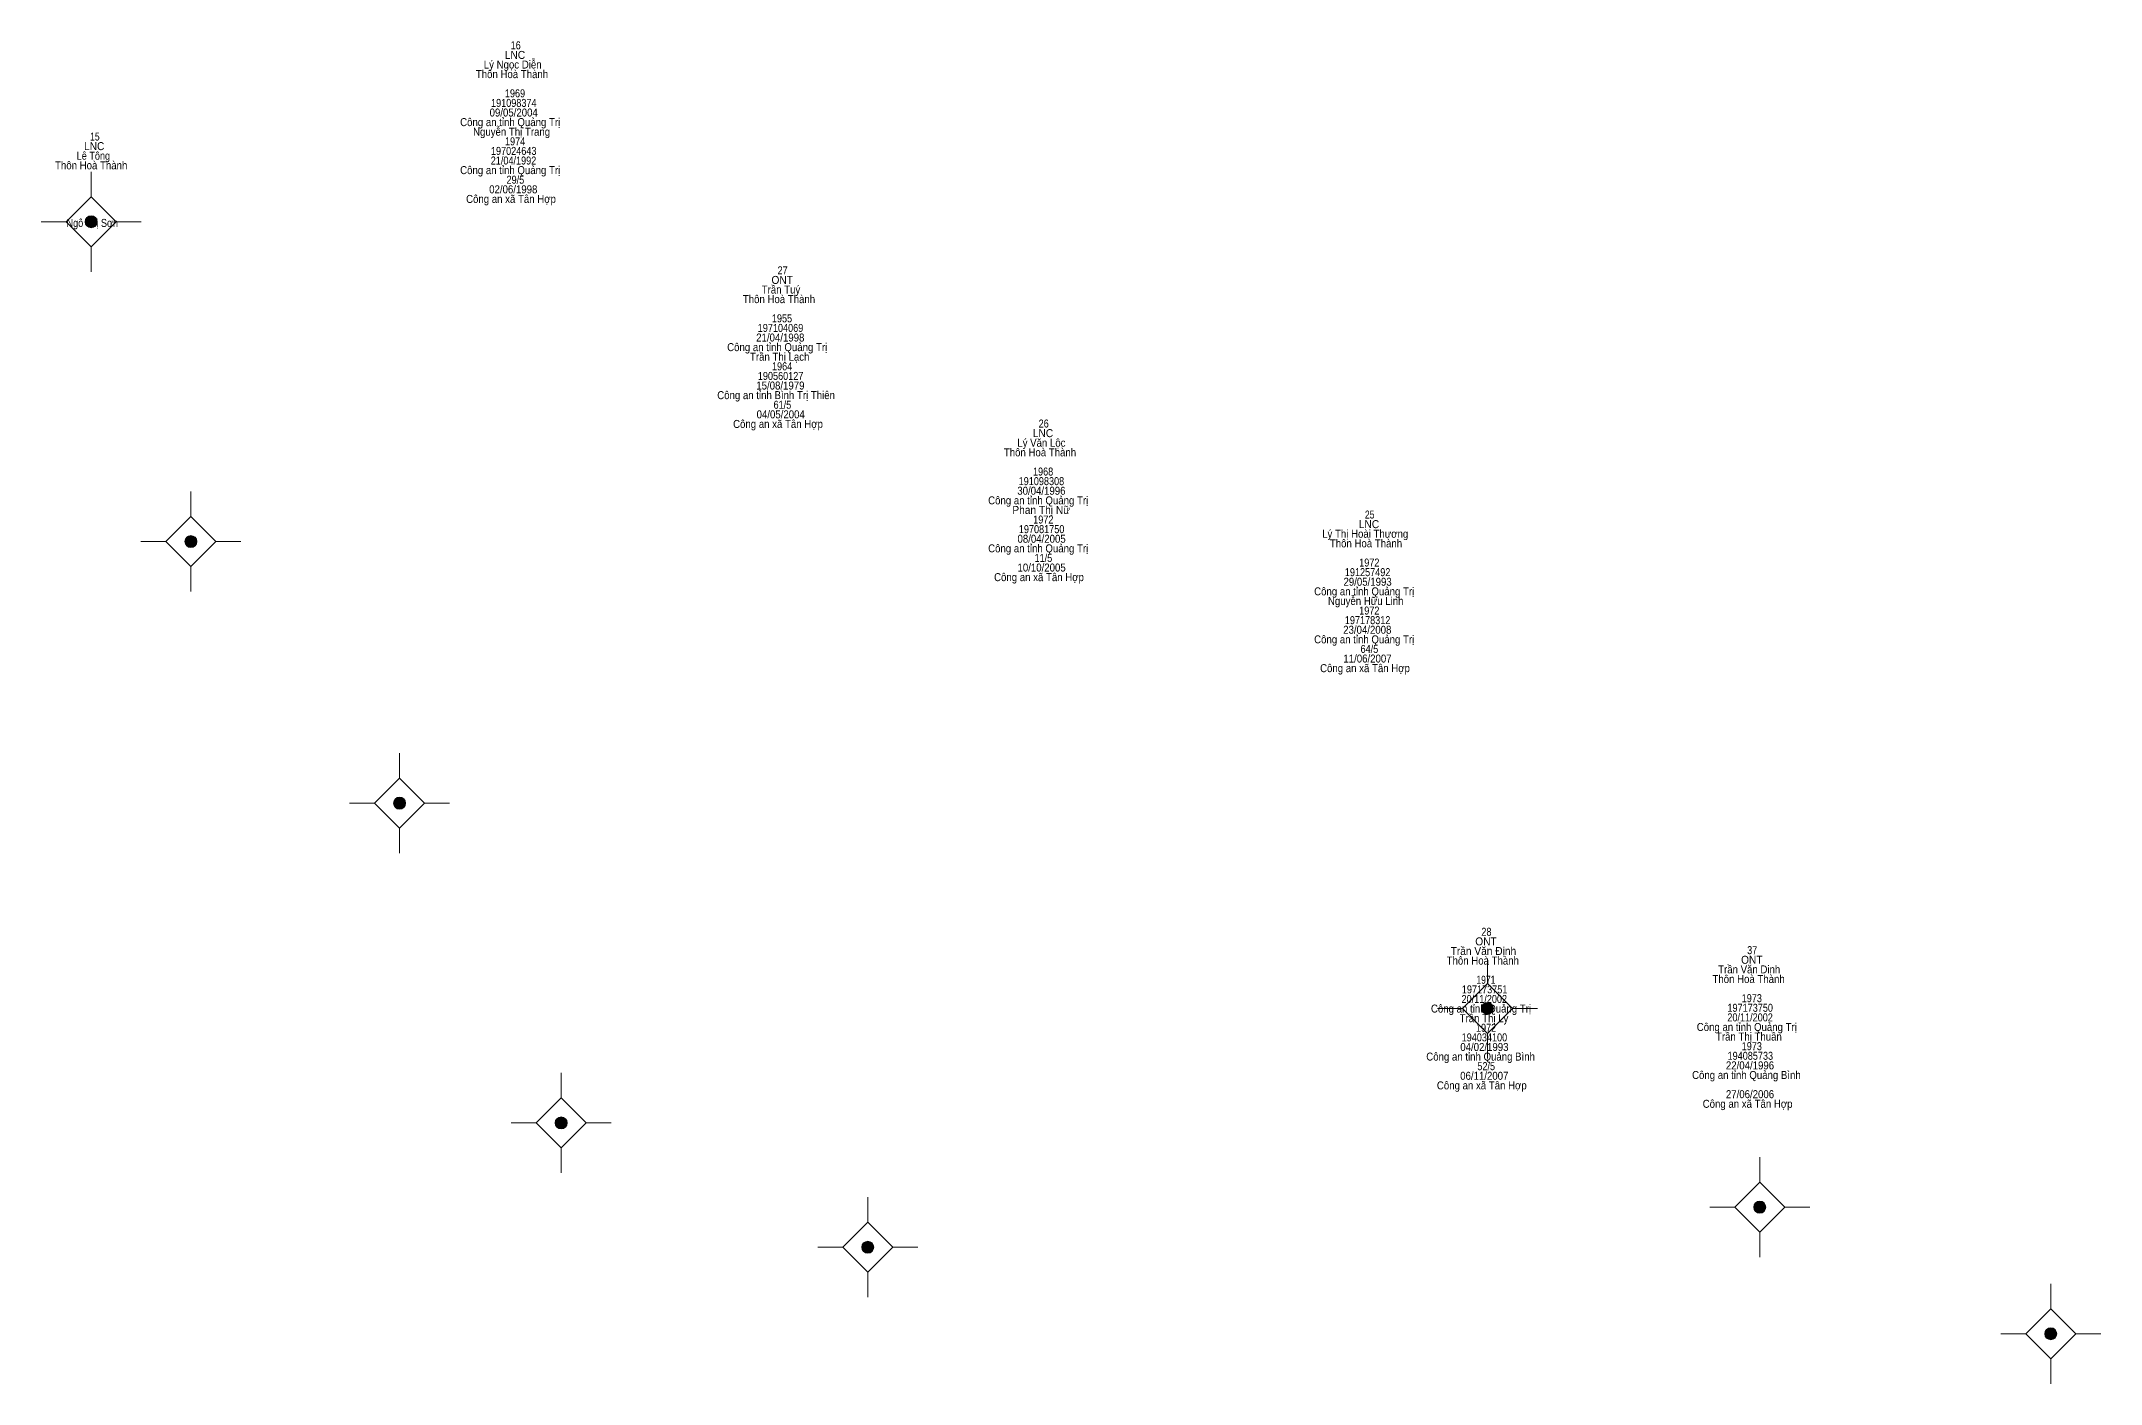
# Model space of a CAD drawing. Header units: metres. Extents: x 548452 to 551009, y 1840956 to 1844548.
# Drawn here: x 550136.5 to 550239.5, y 1841873.1 to 1841940.2 of the extents above; entities that cross this region are included whole.
import ezdxf
from ezdxf.enums import TextEntityAlignment as Align

# ---------------------------------------------------------------- set-up
doc = ezdxf.new("R2010")
doc.units = ezdxf.units.M
doc.header["$LTSCALE"] = 0.16
doc.layers.add('11', color=7, linetype='Continuous', lineweight=13)
doc.layers.add('15', color=7, linetype='Continuous')

msp = doc.modelspace()

# ---------------------------------------------------------------- hatches: boundary and pattern name
at = {"layer": '11'}
for points in [[(550139.2895, 1841931.17, 1), (550138.6895, 1841931.17, 1)], [(550144.2795, 1841915.18, 1), (550143.6795, 1841915.18, 1)], [(550154.7095, 1841902.1, 1), (550154.1095, 1841902.1, 1)], [(550209.0995, 1841891.84, 1), (550208.4995, 1841891.84, 1)], [(550162.7895, 1841886.11, 1), (550162.1895, 1841886.11, 1)], [(550222.7195, 1841881.9, 1), (550222.1195, 1841881.9, 1)], [(550178.1195, 1841879.9, 1), (550177.5195, 1841879.9, 1)], [(550237.2695, 1841875.57, 1), (550236.6695, 1841875.57, 1)]]:
    msp.add_hatch(color=256, dxfattribs=at).paths.add_polyline_path(points)

# ---------------------------------------------------------------- linework, layer by layer
for p, q in [((550138.99, 1841933.67), (550138.99, 1841932.42)), ((550137.74, 1841931.17), (550136.49, 1841931.17)), ((550141.49, 1841931.17), (550140.24, 1841931.17)), ((550138.99, 1841929.92), (550138.99, 1841928.67)), ((550143.98, 1841917.68), (550143.98, 1841916.43)), ((550142.73, 1841915.18), (550141.48, 1841915.18)), ((550146.48, 1841915.18), (550145.23, 1841915.18)), ((550143.98, 1841913.93), (550143.98, 1841912.68)), ((550154.41, 1841904.6), (550154.41, 1841903.35)), ((550153.16, 1841902.1), (550151.91, 1841902.1)), ((550156.91, 1841902.1), (550155.66, 1841902.1)), ((550154.41, 1841900.85), (550154.41, 1841899.6)), ((550208.8, 1841894.34), (550208.8, 1841893.09)), ((550207.55, 1841891.84), (550206.3, 1841891.84)), ((550211.3, 1841891.84), (550210.05, 1841891.84)), ((550208.8, 1841890.59), (550208.8, 1841889.34)), ((550162.49, 1841888.61), (550162.49, 1841887.36)), ((550161.24, 1841886.11), (550159.99, 1841886.11)), ((550164.99, 1841886.11), (550163.74, 1841886.11)), ((550162.49, 1841884.86), (550162.49, 1841883.61)), ((550222.42, 1841884.4), (550222.42, 1841883.15)), ((550177.82, 1841882.4), (550177.82, 1841881.15)), ((550221.17, 1841881.9), (550219.92, 1841881.9)), ((550224.92, 1841881.9), (550223.67, 1841881.9)), ((550176.57, 1841879.9), (550175.32, 1841879.9)), ((550180.32, 1841879.9), (550179.07, 1841879.9)), ((550222.42, 1841880.65), (550222.42, 1841879.4)), ((550177.82, 1841878.65), (550177.82, 1841877.4)), ((550236.97, 1841878.07), (550236.97, 1841876.82)), ((550235.72, 1841875.57), (550234.47, 1841875.57)), ((550239.47, 1841875.57), (550238.22, 1841875.57)), ((550236.97, 1841874.32), (550236.97, 1841873.07))]:
    msp.add_line(p, q, dxfattribs=at)
for points in [[(550138.99, 1841932.42), (550137.74, 1841931.17), (550138.99, 1841929.92), (550140.24, 1841931.17)], [(550143.98, 1841916.43), (550142.73, 1841915.18), (550143.98, 1841913.93), (550145.23, 1841915.18)], [(550154.41, 1841903.35), (550153.16, 1841902.1), (550154.41, 1841900.85), (550155.66, 1841902.1)], [(550208.8, 1841893.09), (550207.55, 1841891.84), (550208.8, 1841890.59), (550210.05, 1841891.84)], [(550162.49, 1841887.36), (550161.24, 1841886.11), (550162.49, 1841884.86), (550163.74, 1841886.11)], [(550222.42, 1841883.15), (550221.17, 1841881.9), (550222.42, 1841880.65), (550223.67, 1841881.9)], [(550177.82, 1841881.15), (550176.57, 1841879.9), (550177.82, 1841878.65), (550179.07, 1841879.9)], [(550236.97, 1841876.82), (550235.72, 1841875.57), (550236.97, 1841874.32), (550238.22, 1841875.57)]]:
    msp.add_lwpolyline(points, close=True, dxfattribs=at)
for centre in [(550138.9895, 1841931.17), (550143.9795, 1841915.18), (550154.4095, 1841902.1), (550208.7995, 1841891.84), (550162.4895, 1841886.11), (550222.4195, 1841881.9), (550177.8195, 1841879.9), (550236.9695, 1841875.57)]:
    msp.add_circle(centre, 0.3, dxfattribs=at)

# ---------------------------------------------------------------- texts
at = {"layer": '15'}
for s, width, p in [('LNC', 0.95, (550160.18, 1841939.31)), ('16', 0.85, (550160.215, 1841939.79)), ('Thôn Hoà Thành', 0.9, (550160.03, 1841938.35)), ('Lý Ngọc Diễn', 0.9, (550160.065, 1841938.83)), ('1969', 0.85, (550160.18, 1841937.39)), ('Công an tỉnh Quảng Trị', 0.9, (550159.94, 1841935.95)), ('09/05/2004', 0.9, (550160.115, 1841936.43)), ('191098374', 0.85, (550160.12, 1841936.91)), ('15', 0.8, (550139.175, 1841935.23)), ('Nguyễn Thị Trang', 0.9, (550160.01, 1841935.47)), ('1974', 0.85, (550160.185, 1841934.99)), ('Lê Tông', 0.85, (550139.1, 1841934.27)), ('LNC', 0.95, (550139.14, 1841934.75)), ('21/04/1992', 0.85, (550160.105, 1841934.03)), ('197024643', 0.85, (550160.115, 1841934.51)), ('Thôn Hoà Thành', 0.9, (550138.99, 1841933.79)), ('Công an tỉnh Quảng Trị', 0.9, (550159.94, 1841933.55)), ('29/5', 0.85, (550160.2, 1841933.07)), ('Công an xã Tân Hợp', 0.9, (550159.98, 1841932.11)), ('02/06/1998', 0.9, (550160.095, 1841932.59)), ('Ngô Thị Sơn', 0.85, (550139.045, 1841930.91)), ('ONT', 0.95, (550173.54, 1841928.06)), ('27', 0.85, (550173.56, 1841928.54)), ('Thôn Hoà Thành', 0.9, (550173.38, 1841927.1)), ('Trần Tuý', 0.9, (550173.48, 1841927.58)), ('197104069', 0.85, (550173.455, 1841925.66)), ('1955', 0.85, (550173.53, 1841926.14)), ('Công an tỉnh Quảng Trị', 0.9, (550173.29, 1841924.7)), ('21/04/1998', 0.9, (550173.445, 1841925.18)), ('Trần Thị Lạch', 0.9, (550173.415, 1841924.22)), ('1964', 0.85, (550173.535, 1841923.74)), ('15/08/1979', 0.9, (550173.45, 1841922.78)), ('190560127', 0.85, (550173.46, 1841923.26)), ('Công an tỉnh Bình Trị Thiên', 0.9, (550173.235, 1841922.3)), ('61/5', 0.85, (550173.55, 1841921.82)), ('Công an xã Tân Hợp', 0.9, (550173.33, 1841920.86)), ('04/05/2004', 0.9, (550173.465, 1841921.34)), ('26', 0.85, (550186.615, 1841920.88)), ('Thôn Hoà Thành', 0.9, (550186.43, 1841919.44)), ('Lý Văn Lộc', 0.9, (550186.5, 1841919.92)), ('LNC', 0.95, (550186.58, 1841920.4)), ('1968', 0.85, (550186.585, 1841918.48)), ('30/04/1996', 0.9, (550186.5, 1841917.52)), ('191098308', 0.85, (550186.5, 1841918)), ('Công an tỉnh Quảng Trị', 0.9, (550186.34, 1841917.04)), ('Phan Thị Nữ', 0.95, (550186.49, 1841916.56)), ('197081750', 0.85, (550186.51, 1841915.6)), ('1972', 0.85, (550186.595, 1841916.08)), ('Lý Thị Hoài Thương', 0.9, (550202.69, 1841915.37)), ('LNC', 0.95, (550202.88, 1841915.85)), ('25', 0.8, (550202.915, 1841916.33)), ('Công an tỉnh Quảng Trị', 0.9, (550186.34, 1841914.64)), ('08/04/2005', 0.9, (550186.51, 1841915.12)), ('Thôn Hoà Thành', 0.9, (550202.73, 1841914.89)), ('10/10/2005', 0.9, (550186.51, 1841913.68)), ('11/5', 0.85, (550186.6, 1841914.16)), ('191257492', 0.85, (550202.81, 1841913.45)), ('1972', 0.85, (550202.895, 1841913.93)), ('Công an xã Tân Hợp', 0.9, (550186.38, 1841913.2)), ('Công an tỉnh Quảng Trị', 0.9, (550202.64, 1841912.49)), ('29/05/1993', 0.9, (550202.81, 1841912.97)), ('Nguyễn Hữu Linh', 0.9, (550202.715, 1841912.01)), ('1972', 0.85, (550202.895, 1841911.53)), ('23/04/2008', 0.9, (550202.795, 1841910.57)), ('197178312', 0.85, (550202.81, 1841911.05)), ('Công an tỉnh Quảng Trị', 0.9, (550202.64, 1841910.09)), ('11/06/2007', 0.9, (550202.805, 1841909.13)), ('64/5', 0.85, (550202.9, 1841909.61)), ('Công an xã Tân Hợp', 0.9, (550202.68, 1841908.65)), ('ONT', 0.95, (550208.73, 1841894.99)), ('28', 0.85, (550208.75, 1841895.47)), ('Thôn Hoà Thành', 0.9, (550208.57, 1841894.03)), ('Trần Văn Định', 0.95, (550208.6, 1841894.51)), ('ONT', 0.95, (550222.02, 1841894.07)), ('37', 0.85, (550222.04, 1841894.55)), ('1971', 0.8, (550208.725, 1841893.07)), ('Thôn Hoà Thành', 0.9, (550221.86, 1841893.11)), ('Trần Văn Dinh', 0.9, (550221.89, 1841893.59)), ('Công an tỉnh Quảng Trị', 0.9, (550208.48, 1841891.63)), ('20/11/2002', 0.85, (550208.645, 1841892.11)), ('197173751', 0.85, (550208.66, 1841892.59)), ('197173750', 0.85, (550221.94, 1841891.67)), ('1973', 0.85, (550222.02, 1841892.15)), ('Trần Thị Lý', 0.9, (550208.63, 1841891.15)), ('1972', 0.85, (550208.735, 1841890.67)), ('Công an tỉnh Quảng Trị', 0.9, (550221.77, 1841890.71)), ('20/11/2002', 0.85, (550221.935, 1841891.19)), ('04/02/1993', 0.9, (550208.65, 1841889.71)), ('194034100', 0.85, (550208.65, 1841890.19)), ('Trần Thị Thuần', 0.9, (550221.875, 1841890.23)), ('1973', 0.85, (550222.02, 1841889.75)), ('Công an tỉnh Quảng Bình', 0.9, (550208.46, 1841889.23)), ('52/5', 0.85, (550208.74, 1841888.75)), ('22/04/1996', 0.9, (550221.93, 1841888.79)), ('194085733', 0.85, (550221.945, 1841889.27)), ('Công an xã Tân Hợp', 0.9, (550208.52, 1841887.79)), ('06/11/2007', 0.9, (550208.645, 1841888.27)), ('Công an tỉnh Quảng Bình', 0.9, (550221.75, 1841888.31)), ('Công an xã Tân Hợp', 0.9, (550221.81, 1841886.87)), ('27/06/2006', 0.9, (550221.93, 1841887.35))]:
    msp.add_text(s, height=0.4, dxfattribs=dict(at, width=width)).set_placement(p, align=Align.CENTER)

doc.saveas('drawing.dxf')
